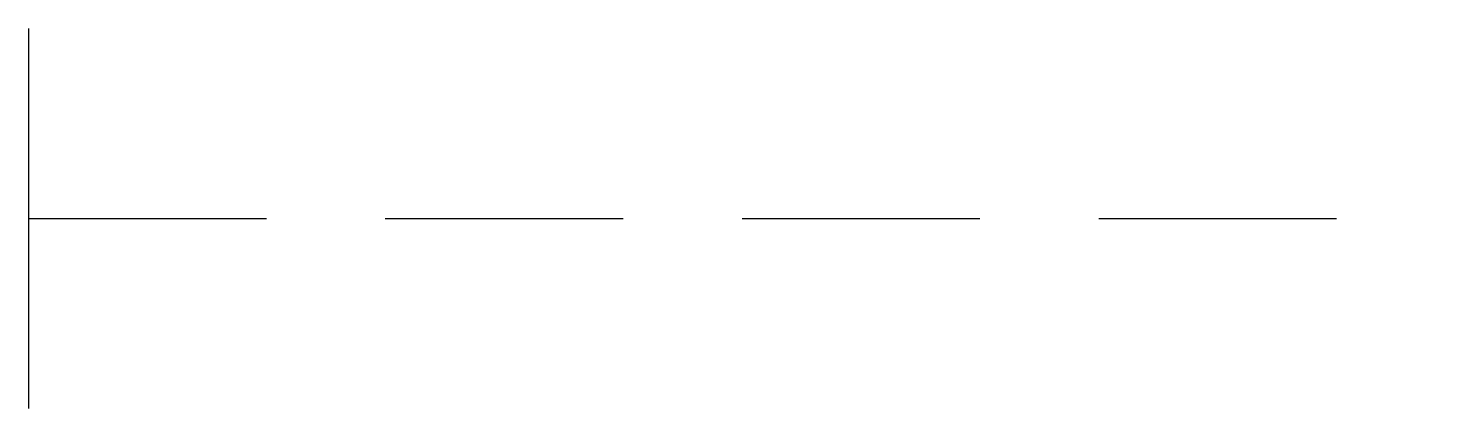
# Model space of a CAD drawing. Extents: x -7.5 to 0, y -1 to 1.
import ezdxf

# ---------------------------------------------------------------- set-up
doc = ezdxf.new("R2010")
doc.units = 0
doc.header["$LTSCALE"] = 10
doc.header["$MEASUREMENT"] = 0
doc.linetypes.add('DASHED2', pattern=[0.375, 0.25, -0.125])
doc.layers.get('0').update_dxf_attribs({"linetype": 'CONTINUOUS'})

msp = doc.modelspace()

# ---------------------------------------------------------------- linework, layer by layer
msp.add_lwpolyline([(-7.5, 1), (-7.5, -1)])
at = {"linetype": 'DASHED2', "ltscale": 0.5}
msp.add_lwpolyline([(-7.5, 0), (0, 0)], dxfattribs=at)

doc.saveas('drawing.dxf')
